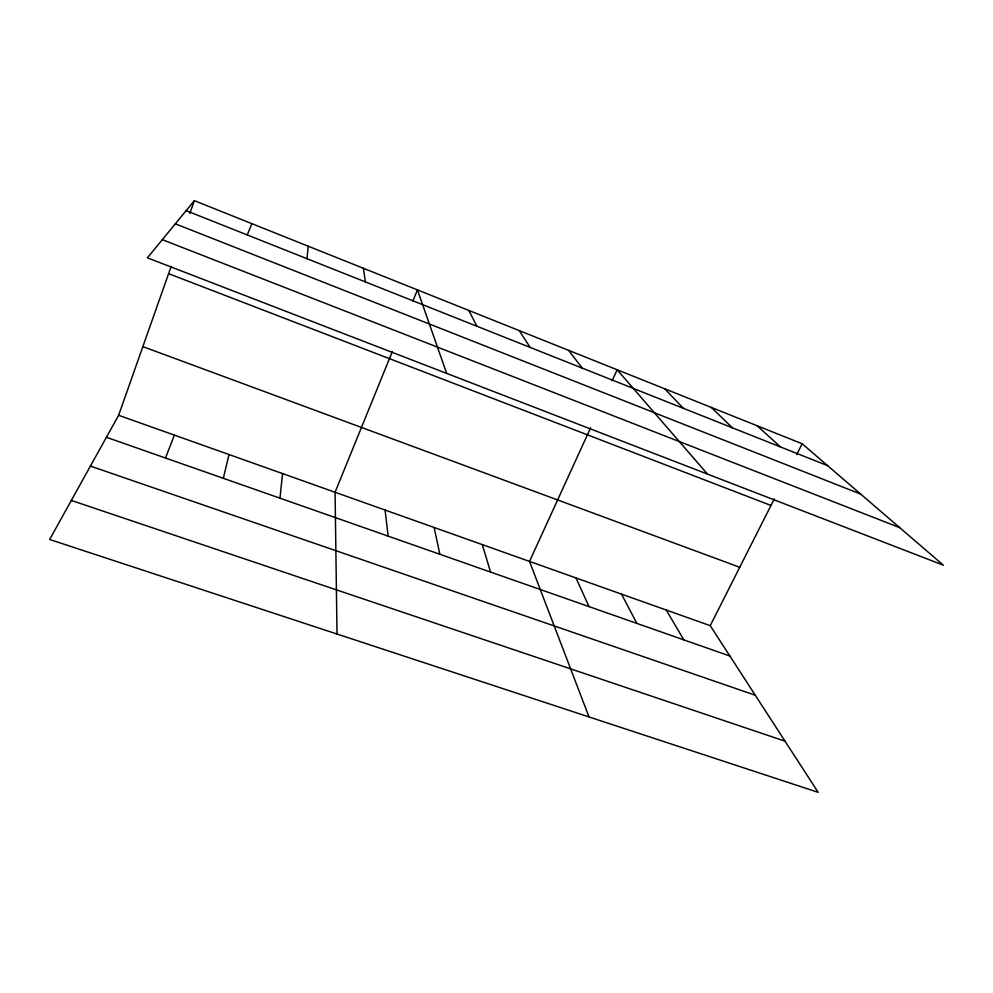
<?xml version="1.0" encoding="UTF-8"?>
<svg xmlns="http://www.w3.org/2000/svg" width="993" height="993" viewBox="0 0 993 993"><rect width="100%" height="100%" fill="white"/><g stroke="black" fill="none" stroke-linecap="round" stroke-linejoin="round"><path stroke-width="1.49" d="M306.986 258.701L308.215 246.202M279.964 498.176L282.571 473.587M223.338 478.303L229.023 454.546M118.626 415.285L710.231 625.677L818.17 792.34L49.65 539.484L118.626 415.285L171.144 266.434M189.849 213.396L194.343 200.66L802.145 443.759L943.35 565.178L147.411 257.832L194.343 200.66M165.496 458.009L174.383 435.108M392.347 351.547L335.075 492.267L337.012 634.03M412.914 300.966L417.432 289.882L446.651 373.38M247.245 234.944L251.887 223.673M590.612 427.797L529.53 561.417L589.023 716.946M612.147 380.691L617.149 369.768L707.475 474.095M710.231 625.677L774.341 498.784M796.696 454.571L802.145 443.759M71.335 500.435L785.029 741.175M90.413 466.089L755.276 695.237M106.412 437.28L729.892 656.038M142.855 346.619L739.735 567.276M168.587 273.671L770.978 505.449M162.318 239.661L899.646 527.606M175.327 223.822L860.683 494.092M186.138 210.653L827.628 465.667M757.187 425.786L780.473 446.924M711.385 407.465L732.387 427.809M664.714 388.797L683.333 408.309M568.666 350.38L582.233 368.118M519.24 330.607L530.113 347.401M666.266 610.037L683.829 639.877M621.506 594.124L636.885 623.405M468.833 310.449L476.913 326.25M575.94 577.914L589.048 606.624M482.263 544.598L490.567 572.067M434.115 527.482L439.874 554.28M363.388 268.271L365.424 281.925M385.073 510.042L388.164 536.146"/></g></svg>
